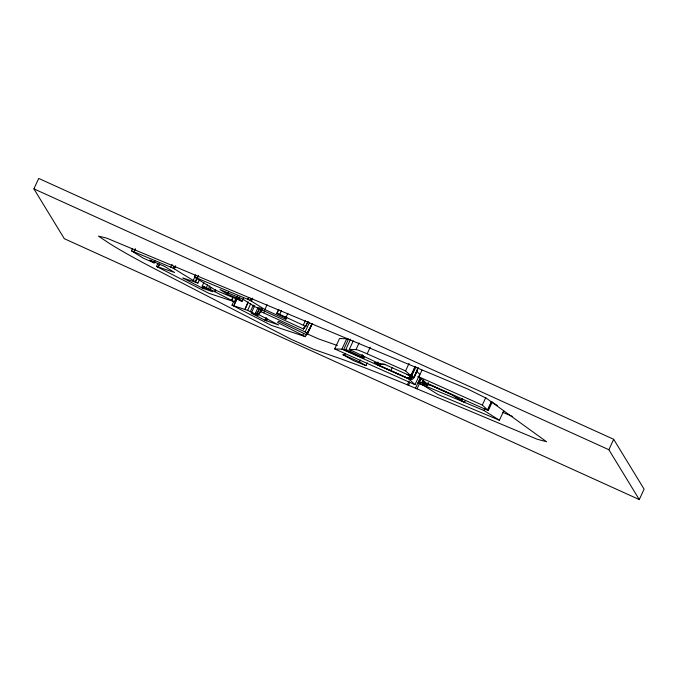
<?xml version="1.0" encoding="UTF-8"?>
<svg xmlns="http://www.w3.org/2000/svg" width="678" height="678" viewBox="0 0 678 678"><rect width="100%" height="100%" fill="white"/><g stroke="black" fill="none" stroke-linecap="round" stroke-linejoin="round"><path stroke-width="1.02" d="M33.9 188.857L38.714 178.433L613.683 439.302L644.1 489.143L639.286 499.567L64.317 238.698L33.9 188.857L608.869 449.726L639.286 499.567M155.025 261.022L154.152 262.92L143.168 258.098L131.447 250.784L132.32 248.885M135.227 248.97L133.981 251.86L135.295 249.012M236.08 297.973L234.334 301.761L208.832 293.286L156.491 266.429L157.804 263.589M156.491 266.429L158.169 266.988L159.483 264.149M158.169 266.988L159.61 264.217M172.093 264.361L170.78 267.208M199.671 279.26L197.917 283.048L195.298 281.726L173.254 268.234L174.127 266.344M175.543 266.03L174.229 268.869L175.678 266.09M243.58 298.261L242.266 301.1L239.987 300.151L241.436 301.049L215.646 290.269L194.383 277.056L195.264 275.166M193.154 280.633L195.781 274.946M195.298 281.726L197.044 277.938M195.467 281.785L198.51 275.387M198.146 276.378L197.196 278.234M197.917 283.048L182.687 277.929L202.264 288.074L212.782 291.769L202.12 286.294L203.866 282.506M202.264 288.074L203.137 286.175M202.807 288.252L203.68 286.362M203.9 288.811L204.773 286.921M202.12 286.294L206.332 287.692L207.646 284.853M206.332 287.692L208.477 288.794L209.79 285.955M208.477 288.794L210.205 289.37L211.087 287.472M215.536 289.794L214.663 291.684L215.706 289.845M242.266 301.1L238.758 298.922L227.367 294.159L228.249 292.269M232.893 297.523L231.579 300.362L232.978 297.549M307.066 332.864L305.312 336.652L271.234 325.304L232.012 305.176L233.766 301.388M236.427 297.947L237.275 296.04M232.012 305.176L233.749 305.753L236.817 299.125M233.749 305.753L237.385 298.244M238.758 298.922L239.631 297.023M248.631 297.447L247.826 299.388L248.707 297.489M248.131 301.778L244.894 309.49M245.334 308.541L247.962 302.863M285.438 316.694L284.514 318.652L264.852 309.532L249.996 300.269L250.868 298.379M252.563 298.244L251.25 301.083L252.708 298.303M233.885 305.82L247.639 310.355L250.707 303.727M247.639 310.355L250.309 311.727L253.377 305.092M250.309 311.727L251.708 312.194L254.767 305.558M251.708 312.194L258.182 315.516L251.275 313.219L264.929 320.236L278.683 324.965L255.538 312.956L258.165 307.27M255.538 312.956L257.14 313.49L259.767 307.804M257.14 313.49L260.03 307.939M257.403 313.626L258.793 314.084L261.42 308.405M261.92 309.795L260.886 311.617L262.2 308.77M264.852 309.532L267.039 304.795M263.776 312.77L264.666 310.863M264.929 320.236L266.242 317.389M265.64 320.474L266.522 318.575M266.471 320.897L267.352 318.999M284.565 318.592L285.87 319.194L286.718 318.245L276.751 313.617L278.505 309.829M276.751 313.617L278.912 309.38M277.158 313.168L279.717 314.355L281.472 310.566M286.15 317.067L287.904 313.278M285.87 319.194L286.743 317.304M303.354 325.076L305.549 320.33M227.367 294.159L219.969 289.565L242.504 298.973L254.699 306.609L303.524 329.008L304.38 326.881M303.524 329.008L304.541 326.957M303.668 328.847L305.668 326.364L307.863 321.626M305.668 326.364L308.159 321.533M303.608 333.432L302.735 335.33M305.1 331.94L309.49 322.457M305.312 336.652L277.556 322.423L278.624 321.287L306.626 334.788L309.253 329.101M306.626 334.788L311.956 323.813M306.964 334.424L312.109 323.889M307.736 333.364L312.253 323.737M416.75 371.408L419.809 374.264L414.995 384.68L334.703 348.941L339.517 338.525L346.712 338.754L348.628 339.602M334.703 348.941L341.898 349.17L346.712 338.754M364.594 356.509L363.713 358.408L343.653 349.551L348.467 339.085L348.797 339.347M343.67 349.501L345.797 349.568L350.611 339.144M367.323 362.806L366.01 365.645L353.594 360.662L342.831 354.645L344.534 355.247L345.407 353.348M384.511 364.366L380.494 364.239L349.297 349.407L353.238 340.881M363.713 358.408L361.204 356.594L350.051 351.289L350.924 349.39M349.297 349.407L356.001 349.619L359.06 342.983M361.204 356.594L362.077 354.696M361.535 356.899L362.416 355.001M366.01 365.645L359.518 361.916L360.399 360.018M362.62 357.382L363.493 355.484M356.001 349.619A15.594 1.059 24.8 0 1 367.171 353.831L370.23 347.195M418.216 368.086C416.123 371.366 414.402 383.316 408.58 378.519L378.222 365.01L377.036 363.866L377.917 361.976M378.222 365.01L379.104 363.111M390.782 370.603L392.096 367.756M411.8 376.57L405.58 370.925L409.08 363.34M408.58 378.519L409.885 375.671M410.504 374.807L408.758 378.595L410.749 379.316L412.809 377.137L412.004 376.663M408.919 378.671L410.665 374.875M409.071 378.739L410.385 375.892M409.232 378.799L410.546 375.959M409.376 378.866L410.69 376.019M410.834 375.824L415.207 366.349M409.52 378.926L410.834 376.078M410.987 375.892L415.368 366.417M409.665 378.977L410.978 376.137M409.792 379.036L411.105 376.188M407.351 384.807L409.105 381.019M409.919 379.078L411.232 376.239M410.037 379.129L411.351 376.282M410.148 379.163L415.919 366.934M410.351 379.231L411.665 376.392L412.097 376.621M410.436 379.265L412.258 375.493M410.571 379.299L412.385 375.527M410.673 379.324L412.504 375.527M410.927 379.129L412.3 376.231M408.503 385.282L537.129 439.208L546.544 441.734L486.423 398.3L467.6 388.977L106.717 238.122L98.48 236.13L106.183 241.292A161.093 10.958 24.8 0 0 159.525 271.327L291.362 339.381L313.702 349.339L335.534 356.975A253.14 17.221 24.8 0 1 396.537 380.366L408.503 385.282L409.817 382.443M413.877 377.604L417.995 367.934M413.817 377.536L418.106 368.01M492.236 402.046L488.296 410.571L424.691 382.248L418.885 376.849L421.953 370.213M415.478 388.18L420.301 377.765L417.682 376.671M419.131 383.24L419.996 383.706L418.055 382.739L420.784 378.29M418.953 382.053L420.877 378.316M419.123 382.104L420.97 378.349M419.224 382.138L421.191 378.434M419.326 382.18L421.318 378.477M417.046 388.841L419.674 383.155M419.563 382.265C438.666 386.426 418.419 385.443 422.928 380.4M422.157 382.384L423.072 380.417M422.267 382.451L423.504 379.561M422.369 382.511L423.191 380.587M423.301 380.646L422.538 382.604L423.479 380.739M422.741 382.706L423.547 380.773M424.055 382.867L424.928 380.977M419.097 383.197C421.589 379.638 429.496 389.731 428.038 382.968M427.318 384.951L428.191 383.062M427.462 385.036L428.335 383.138M464.574 402.418L461.328 400.384L462.489 398.605M464.506 402.376L465.379 400.486M488.296 410.571L482.329 405.088L485.829 397.503M503.788 410.775L499.415 420.241L483.897 410.478L484.77 408.588M487.584 409.987L491.525 401.461M487.736 410.054L491.677 401.529M608.869 449.726L613.683 439.302M305.829 326.432L279.717 314.355M260.886 311.617L307.88 333.212M258.793 314.084L261.047 311.685M311.439 324.364L311.465 323.864M377.104 362.577L374.281 362.493L376.248 363.51M375.307 362.976L377.934 363.061L380.909 364.476L384.951 364.603M380.078 363.993L384.062 364.12L411.546 376.409M422.089 382.29L428.86 384.409L451.794 394.706L463.176 401.74M345.797 349.568L350.051 351.289M423.131 382.782L429.869 384.943M158.296 267.056L174.61 272.48L164.195 266.183L149.668 260.123L154.152 262.92M183.509 278.455L184.043 278.633M337.373 345.517L318.516 338.915L306.414 333.525M131.447 250.784L173.254 268.234M194.383 277.056L249.996 300.269M502.881 412.402L512.644 416.495M483.897 410.478L420.335 383.858M423.445 385.265L420.402 383.977M499.415 420.241L437.819 394.41L422.318 384.646M367.171 353.831L405.58 370.925M418.885 376.849L482.329 405.088M406.842 374.366L411.58 376.468M429.827 384.833L452.777 395.096L461.616 400.503M376.688 363.798L376.121 363.544L377.375 364.722L408.775 378.688M341.898 349.17L408.868 378.977L414.995 384.68M344.534 355.247L359.518 361.916M377.036 363.866L376.019 363.493M411.868 376.604L413.733 377.476M376.112 363.45L375.324 363.027M423.225 382.85L427.157 384.858M210.205 289.37L234.334 301.761M492.16 402.232L497.33 405.486M421.623 384.307L422.055 384.579"/></g></svg>
